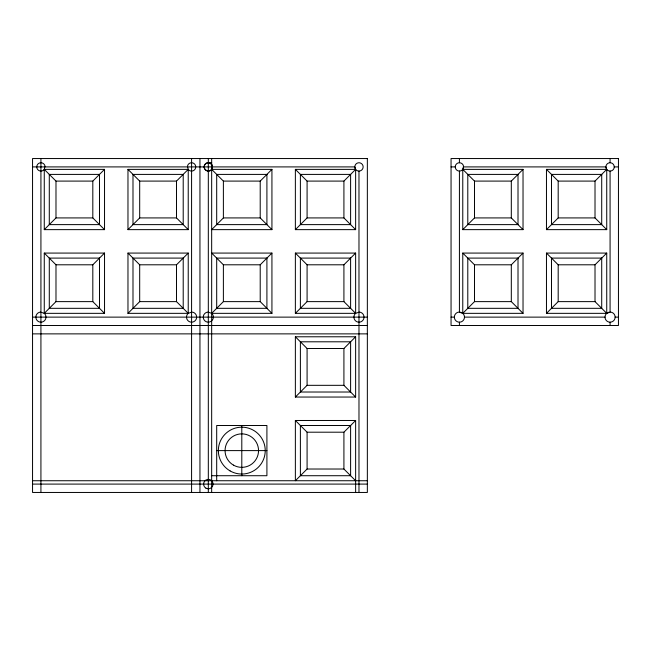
<?xml version="1.0" encoding="UTF-8"?>
<svg xmlns="http://www.w3.org/2000/svg" width="651" height="651" viewBox="0 0 651 651"><rect width="100%" height="100%" fill="white"/><g stroke="black" fill="none" stroke-linecap="round" stroke-linejoin="round"><path stroke-width="0.98" d="M354.844 167.372L354.868 166.29A4.158 4.158 0 0 1 359.246 162.758A4.158 4.158 0 0 1 363.136 166.811A4.158 4.158 0 0 1 359.442 171.042L358.359 171.026A4.158 4.158 0 0 1 354.844 167.372L355.633 169.374L355.633 229.64L295.367 229.64L295.367 169.374L355.633 169.374L343.915 181.092L307.085 181.092L295.367 169.374M605.951 167.372L605.967 166.29A4.158 4.158 0 0 1 609.621 162.774L610.703 162.799A4.158 4.158 0 0 1 614.21 166.444L614.194 167.535A4.158 4.158 0 0 1 610.54 171.042L609.458 171.026A4.158 4.158 0 0 1 605.951 167.372L606.732 169.374L606.732 229.64L546.466 229.64L546.466 169.374L606.732 169.374L595.014 181.092L595.014 217.922L606.732 229.64M463.553 167.372A4.158 4.158 0 0 1 460.045 171.026L458.955 171.042A4.158 4.158 0 0 1 455.309 167.535L455.285 166.444A4.158 4.158 0 0 1 458.8 162.799L459.883 162.774A4.158 4.158 0 0 1 463.528 166.29L462.771 169.374L462.771 229.64L523.03 229.64L523.03 169.374L462.771 169.374L474.489 181.092L474.489 217.922L462.771 229.64M44.268 169.374L45.033 166.29A4.158 4.158 0 0 0 41.379 162.774L40.297 162.799A4.158 4.158 0 0 0 36.79 166.444L36.806 167.535A4.158 4.158 0 0 0 40.46 171.042L41.542 171.026A4.158 4.158 0 0 0 44.268 169.374L104.534 169.374L104.534 229.64L44.268 229.64L44.268 169.374L55.986 181.092L55.986 217.922L44.268 229.64M211.665 169.26C214.993 165.159 207.913 160.04 204.975 164.443C201.639 168.625 208.662 173.801 211.665 169.374L271.931 169.374L271.931 229.64L211.665 229.64L223.383 217.922L223.383 181.092L211.665 169.374M55.986 181.092L92.816 181.092L104.534 169.374M44.268 313.343L55.986 301.625L55.986 264.794L44.268 253.076L104.534 253.076L104.534 313.343L44.268 313.343L40.606 312.081A5.053 5.053 0 0 0 35.968 316.126L35.87 317.444A5.053 5.053 0 0 0 39.914 322.082L41.233 322.18A5.053 5.053 0 0 0 45.871 318.136L45.969 316.817A5.053 5.053 0 0 0 44.268 313.343L44.268 253.076M55.986 264.794L92.816 264.794L104.534 253.076M127.97 229.64L139.688 217.922L139.688 181.092L127.97 169.374L188.229 169.374A4.158 4.158 0 0 0 190.955 171.026L192.045 171.042A4.158 4.158 0 0 0 195.691 167.535L195.715 166.444A4.158 4.158 0 0 0 192.2 162.799L191.117 162.774A4.158 4.158 0 0 0 187.472 166.29L188.229 169.374L188.229 229.64L127.97 229.64L127.97 169.374M139.688 181.092L176.511 181.092L188.229 169.374M127.97 313.343L139.688 301.625L139.688 264.794L127.97 253.076L188.229 253.076L188.229 313.343A5.053 5.053 0 0 0 186.536 316.817L186.625 318.136A5.053 5.053 0 0 0 191.272 322.18L192.582 322.082A5.053 5.053 0 0 0 196.626 317.444L196.537 316.126A5.053 5.053 0 0 0 191.89 312.081L188.229 313.343L127.97 313.343L127.97 253.076M188.229 313.343L176.511 301.625L176.511 264.794L188.229 253.076M223.383 181.092L260.213 181.092L271.931 169.374M223.383 301.625L211.665 313.343A5.053 5.053 0 0 1 213.365 316.817C213.626 320.015 210.444 322.782 207.311 322.082A5.053 5.053 0 0 1 203.275 317.444L203.364 316.126A5.053 5.053 0 0 1 208.011 312.081L211.665 313.343L271.931 313.343L271.931 253.076L211.665 253.076L223.383 264.794L223.383 301.625L260.213 301.625L271.931 313.343M223.383 264.794L260.213 264.794L271.931 253.076M295.367 229.64L307.085 217.922L307.085 181.092M295.367 313.343L307.085 301.625L307.085 264.794L295.367 253.076L355.633 253.076L355.633 313.343A5.053 5.053 0 0 0 353.932 316.817L354.022 318.136A5.053 5.053 0 0 0 358.668 322.18L359.987 322.082A5.053 5.053 0 0 0 364.023 317.444L363.933 316.126A5.053 5.053 0 0 0 359.295 312.081L355.633 313.343L295.367 313.343L295.367 253.076M307.085 264.794L343.915 264.794L355.633 253.076M295.367 397.045L307.085 385.327L307.085 348.497L295.367 336.779L355.633 336.779L355.633 397.045L295.367 397.045L295.367 336.779M307.085 348.497L343.915 348.497L355.633 336.779M523.03 229.64L511.312 217.922L511.312 181.092L523.03 169.374M295.367 420.481L307.085 432.199L307.085 469.021L295.367 480.739L295.367 420.481L355.633 420.481L355.633 492.457M307.085 432.199L343.915 432.199L355.633 420.481M462.771 253.076L462.771 313.343L523.03 313.343L523.03 253.076L462.771 253.076L474.489 264.794L474.489 301.625L462.771 313.343L459.11 312.081A5.053 5.053 0 0 0 454.463 316.126L454.374 317.444A5.053 5.053 0 0 0 458.418 322.082L459.728 322.18A5.053 5.053 0 0 0 464.375 318.136L464.464 316.817A5.053 5.053 0 0 0 460.428 312.179M523.03 313.343L511.312 301.625L511.312 264.794L523.03 253.076M546.466 229.64L558.184 217.922L558.184 181.092L546.466 169.374M546.466 313.343L558.184 301.625L558.184 264.794L546.466 253.076L606.732 253.076L606.732 313.343L546.466 313.343L546.466 253.076M609.076 312.179A5.053 5.053 0 0 0 605.031 316.817L605.129 318.136A5.053 5.053 0 0 0 609.767 322.18L611.086 322.082A5.053 5.053 0 0 0 615.13 317.444L615.032 316.126A5.053 5.053 0 0 0 610.394 312.081L606.732 313.343L595.014 301.625L595.014 264.794L606.732 253.076M32.55 166.908L354.86 166.908M451.053 166.908L455.293 166.908M463.545 166.908L605.959 166.908M614.202 166.908L618.45 166.908M474.489 181.092L511.312 181.092M558.184 181.092L595.014 181.092M55.986 217.922L92.816 217.922L104.534 229.64M139.688 217.922L176.511 217.922L188.229 229.64M223.383 217.922L260.213 217.922L271.931 229.64M307.085 217.922L343.915 217.922L355.633 229.64M474.489 217.922L511.312 217.922M558.184 217.922L595.014 217.922M139.688 264.794L176.511 264.794M474.489 264.794L511.312 264.794M558.184 264.794L595.014 264.794M55.986 301.625L92.816 301.625L104.534 313.343M139.688 301.625L176.511 301.625M307.085 301.625L343.915 301.625L355.633 313.343M474.489 301.625L511.312 301.625M558.184 301.625L595.014 301.625M32.55 317.127L367.351 317.127M451.053 317.127L454.398 317.127M464.448 317.127L605.056 317.127M615.105 317.127L618.45 317.127M32.55 325.5L367.351 325.5M32.55 333.873L367.351 333.873M307.085 385.327L343.915 385.327L355.633 397.045M216.693 450.606L266.91 450.606M307.085 469.021L343.915 469.021L355.633 480.739M211.665 475.718L266.91 475.718L266.91 425.502L216.693 425.502L216.693 480.739M32.55 480.739L367.351 480.739M32.55 484.092L367.351 484.092M208.784 162.774L211.665 162.783M610.077 158.543L610.077 162.783M610.077 171.034L610.077 312.106M610.077 322.155L610.077 325.5M459.419 158.543L459.419 162.783M459.419 171.034L459.419 312.106M459.419 322.155L459.419 325.5M358.978 171.034L358.978 492.457M343.915 181.092L343.915 217.922M343.915 264.794L343.915 301.625M343.915 348.497L343.915 385.327M343.915 432.199L343.915 469.021M260.213 181.092L260.213 217.922M260.213 264.794L260.213 301.625M241.798 425.502L241.798 475.718M211.665 158.543L211.665 492.457M208.32 158.543L208.32 492.457M199.947 158.543L199.947 492.457M191.581 158.543L191.581 492.457M176.511 181.092L176.511 217.922M92.816 181.092L92.816 217.922M92.816 264.794L92.816 301.625M40.923 158.543L40.923 492.457M204.211 166.29L204.186 167.372A4.158 4.158 0 0 0 207.693 171.026L208.784 171.042A4.158 4.158 0 0 0 212.478 166.811A4.158 4.158 0 0 0 208.58 162.758A4.158 4.158 0 0 0 204.211 166.29M367.351 158.543L32.55 158.543L32.55 492.457L367.351 492.457L367.351 158.543M618.45 158.543L451.053 158.543L451.053 325.5L618.45 325.5L618.45 158.543M99.513 174.403L49.289 174.403L49.289 224.619L99.513 224.619L99.513 174.403M183.208 174.403L132.991 174.403L132.991 224.619L183.208 224.619L183.208 174.403M266.91 174.403L216.693 174.403L216.693 224.619L266.91 224.619L266.91 174.403M350.612 174.403L300.388 174.403L300.388 224.619L350.612 224.619L350.612 174.403M518.009 174.403L467.792 174.403L467.792 224.619L518.009 224.619L518.009 174.403M601.711 174.403L551.487 174.403L551.487 224.619L601.711 224.619L601.711 174.403M99.513 258.097L49.289 258.097L49.289 308.322L99.513 308.322L99.513 258.097M183.208 258.097L132.991 258.097L132.991 308.322L183.208 308.322L183.208 258.097M266.91 258.097L216.693 258.097L216.693 308.322L266.91 308.322L266.91 258.097M350.612 258.097L300.388 258.097L300.388 308.322L350.612 308.322L350.612 258.097M518.009 258.097L467.792 258.097L467.792 308.322L518.009 308.322L518.009 258.097M601.711 258.097L551.487 258.097L551.487 308.322L601.711 308.322L601.711 258.097M350.612 341.799L300.388 341.799L300.388 392.016L350.612 392.016L350.612 341.799M350.612 425.502L300.388 425.502L300.388 475.718L350.612 475.718L350.612 425.502M205.952 488.193A4.736 4.736 0 0 0 213.056 484.092A4.736 4.736 0 0 0 205.952 479.99A4.736 4.736 0 0 0 205.952 488.193M230.08 470.909A23.436 23.436 0 0 0 265.234 450.606A23.436 23.436 0 0 0 230.08 430.311A23.436 23.436 0 0 0 230.08 470.909M233.432 465.107A16.739 16.739 0 0 0 258.537 450.606A16.739 16.739 0 0 0 233.432 436.113A16.739 16.739 0 0 0 233.432 465.107"/></g></svg>
